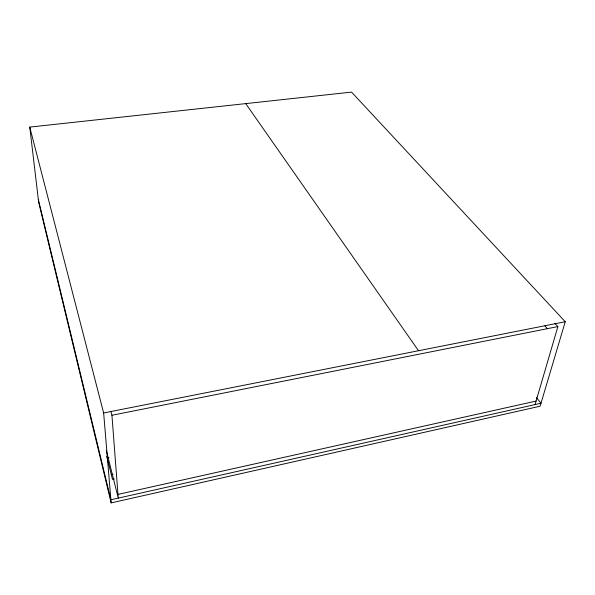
<?xml version="1.0" encoding="UTF-8"?>
<svg xmlns="http://www.w3.org/2000/svg" width="595" height="595" viewBox="0 0 595 595"><rect width="100%" height="100%" fill="white"/><g stroke="black" fill="none" stroke-linecap="round" stroke-linejoin="round"><path stroke-width="0.89" d="M535.069 404.578L557.879 326.588L554.748 323.159M565.25 321.731L540.126 406.214L111.153 502.894L38.638 202.099L29.75 127.099L351.548 92.106L565.25 321.731L103.642 412.967L111.153 502.894M117.981 494.408L536.095 401.06M114.292 479.027L112.485 479.421L106.706 456.216M111.28 474.572L113.087 474.178M107.152 457.986L108.959 457.607M106.304 450.326L118.264 498.119L111.934 415.265L557.879 326.588M544.916 325.904L547.393 328.671M536.348 397.46L541.011 403.246L110.886 499.77L38.325 199.414M245.72 103.612L418.538 350.73M110.975 411.68L111.934 415.265M29.75 127.099L103.642 412.967"/></g></svg>
